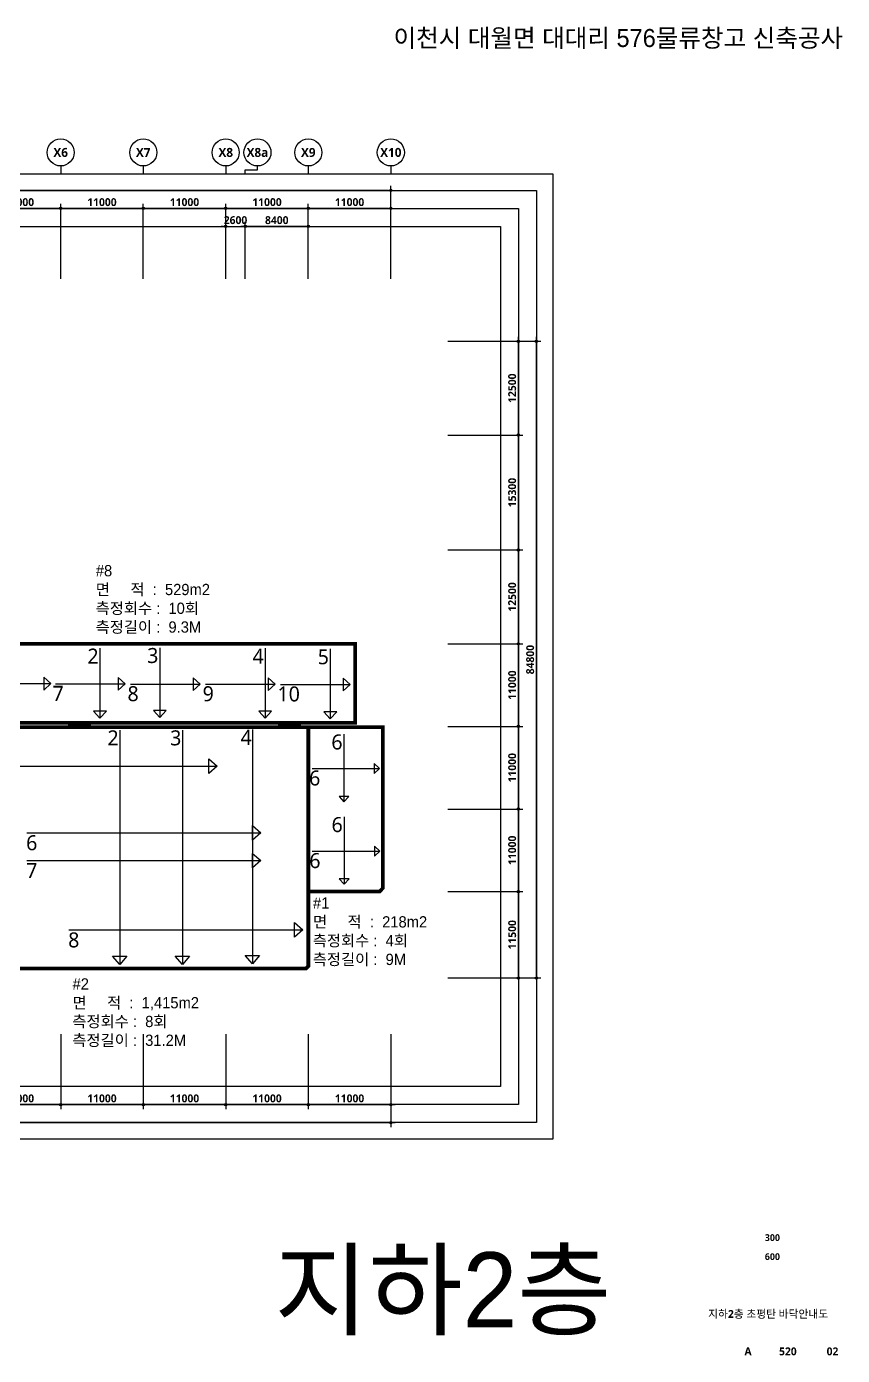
# Model space of a CAD drawing. Header units: millimetres. Extents: x -5354 to 981672, y -957001 to -780013.
# Drawn here: x 117537 to 226278, y -957001 to -780013 of the extents above; entities that cross this region are included whole.
import ezdxf
from ezdxf.enums import TextEntityAlignment as Align

# ---------------------------------------------------------------- set-up
doc = ezdxf.new("R2010")
doc.units = ezdxf.units.MM
doc.header["$LTSCALE"] = 300
doc.header["$MEASUREMENT"] = 0
doc.header["$PDSIZE"] = -10
doc.layers.get('0').update_dxf_attribs({"linetype": 'CONTINUOUS'})
doc.layers.get('Defpoints').update_dxf_attribs({"color": 153, "linetype": 'CONTINUOUS'})
for name, color, linetype in [('0.box', 2, 'CONTINUOUS'), ('0.line', 3, 'CONTINUOUS'), ('9-텍스트', 3, 'CONTINUOUS'), ('A-ANNO-TEXT1', 7, 'CONTINUOUS'), ('A-ANNO-TITL', 7, 'CONTINUOUS'), ('A-ST-AXIS-BUB', 7, 'CONTINUOUS'), ('A-ST-AXIS-DIM', 7, 'CONTINUOUS'), ('ILDO_Cosinus Joint', 20, 'CONTINUOUS'), ('TEX', 7, 'CONTINUOUS'), ('text', 3, 'CONTINUOUS'), ('검수라인', 3, 'CONTINUOUS')]:
    doc.layers.add(name, color=color, linetype=linetype)
doc.layers.add('Defpoint', color=161, linetype='CONTINUOUS', plot=False)
doc.styles.add('RXHS', font='')
doc.styles.add('SH_대대리576', font='')
doc.styles.add('돋움', font='')
doc.styles.add('운율4', font='malgun.ttf')
doc.styles.get('RXHS').set_extended_font_data('HY울릉도L')
doc.styles.get('SH_대대리576').set_extended_font_data('NanumGothic', bold=True)
doc.styles.get('돋움').set_extended_font_data('Dotum')
doc.dimstyles.new('SHP 600', dxfattribs={"dimscale": 300, "dimtxt": 3.5, "dimasz": 1, "dimexe": 2, "dimexo": 2, "dimgap": 1, "dimtad": 1, "dimdec": 0, "dimzin": 0, "dimdsep": 46, "dimtxsty": 'SH_대대리576', "dimblk": 'DIMDOT', "dimcen": 0.09, "dimclrt": 3, "dimadec": 0, "dimazin": 1, "dimtfac": 1, "dimtdec": 0, "dimtix": 1, "dimtmove": 2, "dimatfit": 0, "dimldrblk": 'DIMDOT', "dimfxl": 1, "dimtolj": 1, "dimtzin": 0, "dimarcsym": 0})

# ---------------------------------------------------------------- blocks, each defined once
blk = doc.blocks.new('DIMDOT')
at = {"color": 0}
blk.add_line((-2, 0), (2, 0), dxfattribs=at)
for radius in [0.5, 0.25]:
    blk.add_circle((0, 0), radius, dxfattribs=at)
blk = doc.blocks.new('*D175')
at = {"layer": 'A-ST-AXIS-DIM', "color": 0, "lineweight": -2, "transparency": 16777216}
for p, q in [((51487, -813626), (51487, -801226)), ((166087, -813626), (166087, -801226)), ((165787, -801826), (51787, -801826))]:
    blk.add_line(p, q, dxfattribs=at)
at = {"layer": 'Defpoints', "color": 0, "transparency": 16777216}
for p in [(51487, -801826), (51487, -814226), (166087, -814226)]:
    blk.add_point(p, dxfattribs=at)
at = {"layer": 'A-ST-AXIS-DIM', "color": 0, "lineweight": -2, "transparency": 16777216, "xscale": 300, "yscale": 300, "zscale": 300, "rotation": 180}
blk.add_blockref('DIMDOT', (51487, -801826), dxfattribs=at)
at = {"layer": 'A-ST-AXIS-DIM', "color": 0, "lineweight": -2, "transparency": 16777216, "xscale": 300, "yscale": 300, "zscale": 300}
blk.add_blockref('DIMDOT', (166087, -801826), dxfattribs=at)
at = {"layer": 'A-ST-AXIS-DIM', "color": 3, "transparency": 16777216, "insert": (108787, -801001), "char_height": 1050, "attachment_point": 5, "style": 'SH_대대리576'}
blk.add_mtext('\\A1;114600', dxfattribs=at)
blk = doc.blocks.new('*D170')
at = {"layer": 'A-ST-AXIS-DIM', "color": 0, "lineweight": -2, "transparency": 16777216}
for p, q in [((111087, -813626), (111087, -803626)), ((121787, -804226), (111387, -804226)), ((122087, -813626), (122087, -803626))]:
    blk.add_line(p, q, dxfattribs=at)
at = {"layer": 'Defpoints', "color": 0, "transparency": 16777216}
for p in [(111087, -804226), (111087, -814226), (122087, -814226)]:
    blk.add_point(p, dxfattribs=at)
at = {"layer": 'A-ST-AXIS-DIM', "color": 0, "lineweight": -2, "transparency": 16777216, "xscale": 300, "yscale": 300, "zscale": 300, "rotation": 180}
blk.add_blockref('DIMDOT', (111087, -804226), dxfattribs=at)
at = {"layer": 'A-ST-AXIS-DIM', "color": 0, "lineweight": -2, "transparency": 16777216, "xscale": 300, "yscale": 300, "zscale": 300}
blk.add_blockref('DIMDOT', (122087, -804226), dxfattribs=at)
at = {"layer": 'A-ST-AXIS-DIM', "color": 3, "transparency": 16777216, "insert": (116587, -803401), "char_height": 1050, "attachment_point": 5, "style": 'SH_대대리576'}
blk.add_mtext('\\A1;11000', dxfattribs=at)
blk = doc.blocks.new('*D169')
at = {"layer": 'A-ST-AXIS-DIM', "color": 0, "lineweight": -2, "transparency": 16777216}
for p, q in [((122087, -813626), (122087, -803626)), ((132787, -804226), (122387, -804226)), ((133087, -813626), (133087, -803626))]:
    blk.add_line(p, q, dxfattribs=at)
at = {"layer": 'Defpoints', "color": 0, "transparency": 16777216}
for p in [(122087, -804226), (122087, -814226), (133087, -814226)]:
    blk.add_point(p, dxfattribs=at)
at = {"layer": 'A-ST-AXIS-DIM', "color": 0, "lineweight": -2, "transparency": 16777216, "xscale": 300, "yscale": 300, "zscale": 300, "rotation": 180}
blk.add_blockref('DIMDOT', (122087, -804226), dxfattribs=at)
at = {"layer": 'A-ST-AXIS-DIM', "color": 0, "lineweight": -2, "transparency": 16777216, "xscale": 300, "yscale": 300, "zscale": 300}
blk.add_blockref('DIMDOT', (133087, -804226), dxfattribs=at)
at = {"layer": 'A-ST-AXIS-DIM', "color": 3, "transparency": 16777216, "insert": (127587, -803401), "char_height": 1050, "attachment_point": 5, "style": 'SH_대대리576'}
blk.add_mtext('\\A1;11000', dxfattribs=at)
blk = doc.blocks.new('*D168')
at = {"layer": 'A-ST-AXIS-DIM', "color": 0, "lineweight": -2, "transparency": 16777216}
for p, q in [((133087, -813626), (133087, -803626)), ((143787, -804226), (133387, -804226)), ((144087, -813626), (144087, -803626))]:
    blk.add_line(p, q, dxfattribs=at)
at = {"layer": 'Defpoints', "color": 0, "transparency": 16777216}
for p in [(133087, -804226), (133087, -814226), (144087, -814226)]:
    blk.add_point(p, dxfattribs=at)
at = {"layer": 'A-ST-AXIS-DIM', "color": 0, "lineweight": -2, "transparency": 16777216, "xscale": 300, "yscale": 300, "zscale": 300, "rotation": 180}
blk.add_blockref('DIMDOT', (133087, -804226), dxfattribs=at)
at = {"layer": 'A-ST-AXIS-DIM', "color": 0, "lineweight": -2, "transparency": 16777216, "xscale": 300, "yscale": 300, "zscale": 300}
blk.add_blockref('DIMDOT', (144087, -804226), dxfattribs=at)
at = {"layer": 'A-ST-AXIS-DIM', "color": 3, "transparency": 16777216, "insert": (138587, -803401), "char_height": 1050, "attachment_point": 5, "style": 'SH_대대리576'}
blk.add_mtext('\\A1;11000', dxfattribs=at)
blk = doc.blocks.new('*D167')
at = {"layer": 'A-ST-AXIS-DIM', "color": 0, "lineweight": -2, "transparency": 16777216}
for p, q in [((144087, -813626), (144087, -803626)), ((154787, -804226), (144387, -804226)), ((155087, -813626), (155087, -803626))]:
    blk.add_line(p, q, dxfattribs=at)
at = {"layer": 'Defpoints', "color": 0, "transparency": 16777216}
for p in [(144087, -804226), (144087, -814226), (155087, -814226)]:
    blk.add_point(p, dxfattribs=at)
at = {"layer": 'A-ST-AXIS-DIM', "color": 0, "lineweight": -2, "transparency": 16777216, "xscale": 300, "yscale": 300, "zscale": 300, "rotation": 180}
blk.add_blockref('DIMDOT', (144087, -804226), dxfattribs=at)
at = {"layer": 'A-ST-AXIS-DIM', "color": 0, "lineweight": -2, "transparency": 16777216, "xscale": 300, "yscale": 300, "zscale": 300}
blk.add_blockref('DIMDOT', (155087, -804226), dxfattribs=at)
at = {"layer": 'A-ST-AXIS-DIM', "color": 3, "transparency": 16777216, "insert": (149587, -803401), "char_height": 1050, "attachment_point": 5, "style": 'SH_대대리576'}
blk.add_mtext('\\A1;11000', dxfattribs=at)
blk = doc.blocks.new('*D166')
at = {"layer": 'A-ST-AXIS-DIM', "color": 0, "lineweight": -2, "transparency": 16777216}
for p, q in [((155087, -813626), (155087, -803626)), ((165787, -804226), (155387, -804226)), ((166087, -813626), (166087, -803626))]:
    blk.add_line(p, q, dxfattribs=at)
at = {"layer": 'Defpoints', "color": 0, "transparency": 16777216}
for p in [(155087, -804226), (155087, -814226), (166087, -814226)]:
    blk.add_point(p, dxfattribs=at)
at = {"layer": 'A-ST-AXIS-DIM', "color": 0, "lineweight": -2, "transparency": 16777216, "xscale": 300, "yscale": 300, "zscale": 300, "rotation": 180}
blk.add_blockref('DIMDOT', (155087, -804226), dxfattribs=at)
at = {"layer": 'A-ST-AXIS-DIM', "color": 0, "lineweight": -2, "transparency": 16777216, "xscale": 300, "yscale": 300, "zscale": 300}
blk.add_blockref('DIMDOT', (166087, -804226), dxfattribs=at)
at = {"layer": 'A-ST-AXIS-DIM', "color": 3, "transparency": 16777216, "insert": (160587, -803401), "char_height": 1050, "attachment_point": 5, "style": 'SH_대대리576'}
blk.add_mtext('\\A1;11000', dxfattribs=at)
blk = doc.blocks.new('A-ST-AXIS-BUB-1')
at = {"layer": 'A-ST-AXIS-BUB'}
blk.add_line((0, 350), (0, 0), dxfattribs=at)
blk.add_circle((0, 950), 600, dxfattribs=at)
blk = doc.blocks.new('*D63')
at = {"layer": 'A-ST-AXIS-DIM', "color": 0, "lineweight": -2, "transparency": 16777216}
for p, q in [((173687, -821926), (183687, -821926)), ((183087, -834126), (183087, -822226)), ((173687, -834426), (183687, -834426))]:
    blk.add_line(p, q, dxfattribs=at)
at = {"layer": 'Defpoints', "color": 0, "transparency": 16777216}
for p in [(173087, -821926), (183087, -821926), (173087, -834426)]:
    blk.add_point(p, dxfattribs=at)
at = {"layer": 'A-ST-AXIS-DIM', "color": 0, "lineweight": -2, "transparency": 16777216, "xscale": 300, "yscale": 300, "zscale": 300}
for p, rotation in [((183087, -821926), 90), ((183087, -834426), 270)]:
    blk.add_blockref('DIMDOT', p, dxfattribs=dict(at, rotation=rotation))
at = {"layer": 'A-ST-AXIS-DIM', "color": 3, "transparency": 16777216, "insert": (182262, -828176), "char_height": 1050, "attachment_point": 5, "rotation": 90, "style": 'SH_대대리576'}
blk.add_mtext('\\A1;12500', dxfattribs=at)
blk = doc.blocks.new('*D62')
at = {"layer": 'A-ST-AXIS-DIM', "color": 0, "lineweight": -2, "transparency": 16777216}
for p, q in [((173687, -834426), (183687, -834426)), ((183087, -849426), (183087, -834726)), ((173687, -849726), (183687, -849726))]:
    blk.add_line(p, q, dxfattribs=at)
at = {"layer": 'Defpoints', "color": 0, "transparency": 16777216}
for p in [(173087, -834426), (183087, -834426), (173087, -849726)]:
    blk.add_point(p, dxfattribs=at)
at = {"layer": 'A-ST-AXIS-DIM', "color": 0, "lineweight": -2, "transparency": 16777216, "xscale": 300, "yscale": 300, "zscale": 300}
for p, rotation in [((183087, -834426), 90), ((183087, -849726), 270)]:
    blk.add_blockref('DIMDOT', p, dxfattribs=dict(at, rotation=rotation))
at = {"layer": 'A-ST-AXIS-DIM', "color": 3, "transparency": 16777216, "insert": (182262, -842076), "char_height": 1050, "attachment_point": 5, "rotation": 90, "style": 'SH_대대리576'}
blk.add_mtext('\\A1;15300', dxfattribs=at)
blk = doc.blocks.new('*D61')
at = {"layer": 'A-ST-AXIS-DIM', "color": 0, "lineweight": -2, "transparency": 16777216}
for p, q in [((173687, -849726), (183687, -849726)), ((183087, -861926), (183087, -850026)), ((173687, -862226), (183687, -862226))]:
    blk.add_line(p, q, dxfattribs=at)
at = {"layer": 'Defpoints', "color": 0, "transparency": 16777216}
for p in [(173087, -849726), (183087, -849726), (173087, -862226)]:
    blk.add_point(p, dxfattribs=at)
at = {"layer": 'A-ST-AXIS-DIM', "color": 0, "lineweight": -2, "transparency": 16777216, "xscale": 300, "yscale": 300, "zscale": 300}
for p, rotation in [((183087, -849726), 90), ((183087, -862226), 270)]:
    blk.add_blockref('DIMDOT', p, dxfattribs=dict(at, rotation=rotation))
at = {"layer": 'A-ST-AXIS-DIM', "color": 3, "transparency": 16777216, "insert": (182262, -855976), "char_height": 1050, "attachment_point": 5, "rotation": 90, "style": 'SH_대대리576'}
blk.add_mtext('\\A1;12500', dxfattribs=at)
blk = doc.blocks.new('*D60')
at = {"layer": 'A-ST-AXIS-DIM', "color": 0, "lineweight": -2, "transparency": 16777216}
for p, q in [((173687, -862226), (183687, -862226)), ((183087, -872926), (183087, -862526)), ((173687, -873226), (183687, -873226))]:
    blk.add_line(p, q, dxfattribs=at)
at = {"layer": 'Defpoints', "color": 0, "transparency": 16777216}
for p in [(173087, -862226), (183087, -862226), (173087, -873226)]:
    blk.add_point(p, dxfattribs=at)
at = {"layer": 'A-ST-AXIS-DIM', "color": 0, "lineweight": -2, "transparency": 16777216, "xscale": 300, "yscale": 300, "zscale": 300}
for p, rotation in [((183087, -862226), 90), ((183087, -873226), 270)]:
    blk.add_blockref('DIMDOT', p, dxfattribs=dict(at, rotation=rotation))
at = {"layer": 'A-ST-AXIS-DIM', "color": 3, "transparency": 16777216, "insert": (182262, -867726), "char_height": 1050, "attachment_point": 5, "rotation": 90, "style": 'SH_대대리576'}
blk.add_mtext('\\A1;11000', dxfattribs=at)
blk = doc.blocks.new('*D59')
at = {"layer": 'A-ST-AXIS-DIM', "color": 0, "lineweight": -2, "transparency": 16777216}
for p, q in [((173687, -873226), (183687, -873226)), ((183087, -883926), (183087, -873526)), ((173687, -884226), (183687, -884226))]:
    blk.add_line(p, q, dxfattribs=at)
at = {"layer": 'Defpoints', "color": 0, "transparency": 16777216}
for p in [(173087, -873226), (183087, -873226), (173087, -884226)]:
    blk.add_point(p, dxfattribs=at)
at = {"layer": 'A-ST-AXIS-DIM', "color": 0, "lineweight": -2, "transparency": 16777216, "xscale": 300, "yscale": 300, "zscale": 300}
for p, rotation in [((183087, -873226), 90), ((183087, -884226), 270)]:
    blk.add_blockref('DIMDOT', p, dxfattribs=dict(at, rotation=rotation))
at = {"layer": 'A-ST-AXIS-DIM', "color": 3, "transparency": 16777216, "insert": (182262, -878726), "char_height": 1050, "attachment_point": 5, "rotation": 90, "style": 'SH_대대리576'}
blk.add_mtext('\\A1;11000', dxfattribs=at)
blk = doc.blocks.new('*D58')
at = {"layer": 'A-ST-AXIS-DIM', "color": 0, "lineweight": -2, "transparency": 16777216}
for p, q in [((173687, -884226), (183687, -884226)), ((183087, -894926), (183087, -884526)), ((173687, -895226), (183687, -895226))]:
    blk.add_line(p, q, dxfattribs=at)
at = {"layer": 'Defpoints', "color": 0, "transparency": 16777216}
for p in [(173087, -884226), (183087, -884226), (173087, -895226)]:
    blk.add_point(p, dxfattribs=at)
at = {"layer": 'A-ST-AXIS-DIM', "color": 0, "lineweight": -2, "transparency": 16777216, "xscale": 300, "yscale": 300, "zscale": 300}
for p, rotation in [((183087, -884226), 90), ((183087, -895226), 270)]:
    blk.add_blockref('DIMDOT', p, dxfattribs=dict(at, rotation=rotation))
at = {"layer": 'A-ST-AXIS-DIM', "color": 3, "transparency": 16777216, "insert": (182262, -889726), "char_height": 1050, "attachment_point": 5, "rotation": 90, "style": 'SH_대대리576'}
blk.add_mtext('\\A1;11000', dxfattribs=at)
blk = doc.blocks.new('*D57')
at = {"layer": 'A-ST-AXIS-DIM', "color": 0, "lineweight": -2, "transparency": 16777216}
for p, q in [((173687, -895226), (183687, -895226)), ((183087, -906426), (183087, -895526)), ((173687, -906726), (183687, -906726))]:
    blk.add_line(p, q, dxfattribs=at)
at = {"layer": 'Defpoints', "color": 0, "transparency": 16777216}
for p in [(173087, -895226), (183087, -895226), (173087, -906726)]:
    blk.add_point(p, dxfattribs=at)
at = {"layer": 'A-ST-AXIS-DIM', "color": 0, "lineweight": -2, "transparency": 16777216, "xscale": 300, "yscale": 300, "zscale": 300}
for p, rotation in [((183087, -895226), 90), ((183087, -906726), 270)]:
    blk.add_blockref('DIMDOT', p, dxfattribs=dict(at, rotation=rotation))
at = {"layer": 'A-ST-AXIS-DIM', "color": 3, "transparency": 16777216, "insert": (182262, -900976), "char_height": 1050, "attachment_point": 5, "rotation": 90, "style": 'SH_대대리576'}
blk.add_mtext('\\A1;11500', dxfattribs=at)
blk = doc.blocks.new('*D56')
at = {"layer": 'A-ST-AXIS-DIM', "color": 0, "lineweight": -2, "transparency": 16777216}
for p, q in [((173687, -821926), (186087, -821926)), ((185487, -906426), (185487, -822226)), ((173687, -906726), (186087, -906726))]:
    blk.add_line(p, q, dxfattribs=at)
at = {"layer": 'Defpoints', "color": 0, "transparency": 16777216}
for p in [(173087, -821926), (185487, -821926), (173087, -906726)]:
    blk.add_point(p, dxfattribs=at)
at = {"layer": 'A-ST-AXIS-DIM', "color": 0, "lineweight": -2, "transparency": 16777216, "xscale": 300, "yscale": 300, "zscale": 300}
for p, rotation in [((185487, -821926), 90), ((185487, -906726), 270)]:
    blk.add_blockref('DIMDOT', p, dxfattribs=dict(at, rotation=rotation))
at = {"layer": 'A-ST-AXIS-DIM', "color": 3, "transparency": 16777216, "insert": (184662, -864326), "char_height": 1050, "attachment_point": 5, "rotation": 90, "style": 'SH_대대리576'}
blk.add_mtext('\\A1;84800', dxfattribs=at)
blk = doc.blocks.new('*D163')
at = {"layer": 'A-ST-AXIS-DIM', "color": 0, "lineweight": -2, "transparency": 16777216}
for p, q in [((111087, -914197), (111087, -924197)), ((122087, -914197), (122087, -924197)), ((111387, -923597), (121787, -923597))]:
    blk.add_line(p, q, dxfattribs=at)
at = {"layer": 'Defpoints', "color": 0, "transparency": 16777216}
for p in [(111087, -913597), (122087, -913597), (122087, -923597)]:
    blk.add_point(p, dxfattribs=at)
at = {"layer": 'A-ST-AXIS-DIM', "color": 0, "lineweight": -2, "transparency": 16777216, "xscale": 300, "yscale": 300, "zscale": 300, "rotation": 180}
blk.add_blockref('DIMDOT', (111087, -923597), dxfattribs=at)
at = {"layer": 'A-ST-AXIS-DIM', "color": 0, "lineweight": -2, "transparency": 16777216, "xscale": 300, "yscale": 300, "zscale": 300}
blk.add_blockref('DIMDOT', (122087, -923597), dxfattribs=at)
at = {"layer": 'A-ST-AXIS-DIM', "color": 3, "transparency": 16777216, "insert": (116587, -922772), "char_height": 1050, "attachment_point": 5, "style": 'SH_대대리576'}
blk.add_mtext('\\A1;11000', dxfattribs=at)
blk = doc.blocks.new('*D162')
at = {"layer": 'A-ST-AXIS-DIM', "color": 0, "lineweight": -2, "transparency": 16777216}
for p, q in [((122087, -914197), (122087, -924197)), ((133087, -914197), (133087, -924197)), ((122387, -923597), (132787, -923597))]:
    blk.add_line(p, q, dxfattribs=at)
at = {"layer": 'Defpoints', "color": 0, "transparency": 16777216}
for p in [(122087, -913597), (133087, -913597), (133087, -923597)]:
    blk.add_point(p, dxfattribs=at)
at = {"layer": 'A-ST-AXIS-DIM', "color": 0, "lineweight": -2, "transparency": 16777216, "xscale": 300, "yscale": 300, "zscale": 300, "rotation": 180}
blk.add_blockref('DIMDOT', (122087, -923597), dxfattribs=at)
at = {"layer": 'A-ST-AXIS-DIM', "color": 0, "lineweight": -2, "transparency": 16777216, "xscale": 300, "yscale": 300, "zscale": 300}
blk.add_blockref('DIMDOT', (133087, -923597), dxfattribs=at)
at = {"layer": 'A-ST-AXIS-DIM', "color": 3, "transparency": 16777216, "insert": (127587, -922772), "char_height": 1050, "attachment_point": 5, "style": 'SH_대대리576'}
blk.add_mtext('\\A1;11000', dxfattribs=at)
blk = doc.blocks.new('*D161')
at = {"layer": 'A-ST-AXIS-DIM', "color": 0, "lineweight": -2, "transparency": 16777216}
for p, q in [((133087, -914197), (133087, -924197)), ((144087, -914197), (144087, -924197)), ((133387, -923597), (143787, -923597))]:
    blk.add_line(p, q, dxfattribs=at)
at = {"layer": 'Defpoints', "color": 0, "transparency": 16777216}
for p in [(133087, -913597), (144087, -913597), (144087, -923597)]:
    blk.add_point(p, dxfattribs=at)
at = {"layer": 'A-ST-AXIS-DIM', "color": 0, "lineweight": -2, "transparency": 16777216, "xscale": 300, "yscale": 300, "zscale": 300, "rotation": 180}
blk.add_blockref('DIMDOT', (133087, -923597), dxfattribs=at)
at = {"layer": 'A-ST-AXIS-DIM', "color": 0, "lineweight": -2, "transparency": 16777216, "xscale": 300, "yscale": 300, "zscale": 300}
blk.add_blockref('DIMDOT', (144087, -923597), dxfattribs=at)
at = {"layer": 'A-ST-AXIS-DIM', "color": 3, "transparency": 16777216, "insert": (138587, -922772), "char_height": 1050, "attachment_point": 5, "style": 'SH_대대리576'}
blk.add_mtext('\\A1;11000', dxfattribs=at)
blk = doc.blocks.new('*D160')
at = {"layer": 'A-ST-AXIS-DIM', "color": 0, "lineweight": -2, "transparency": 16777216}
for p, q in [((144087, -914197), (144087, -924197)), ((155087, -914197), (155087, -924197)), ((144387, -923597), (154787, -923597))]:
    blk.add_line(p, q, dxfattribs=at)
at = {"layer": 'Defpoints', "color": 0, "transparency": 16777216}
for p in [(144087, -913597), (155087, -913597), (155087, -923597)]:
    blk.add_point(p, dxfattribs=at)
at = {"layer": 'A-ST-AXIS-DIM', "color": 0, "lineweight": -2, "transparency": 16777216, "xscale": 300, "yscale": 300, "zscale": 300, "rotation": 180}
blk.add_blockref('DIMDOT', (144087, -923597), dxfattribs=at)
at = {"layer": 'A-ST-AXIS-DIM', "color": 0, "lineweight": -2, "transparency": 16777216, "xscale": 300, "yscale": 300, "zscale": 300}
blk.add_blockref('DIMDOT', (155087, -923597), dxfattribs=at)
at = {"layer": 'A-ST-AXIS-DIM', "color": 3, "transparency": 16777216, "insert": (149587, -922772), "char_height": 1050, "attachment_point": 5, "style": 'SH_대대리576'}
blk.add_mtext('\\A1;11000', dxfattribs=at)
blk = doc.blocks.new('*D159')
at = {"layer": 'A-ST-AXIS-DIM', "color": 0, "lineweight": -2, "transparency": 16777216}
for p, q in [((155087, -914197), (155087, -924197)), ((166087, -914197), (166087, -924197)), ((155387, -923597), (165787, -923597))]:
    blk.add_line(p, q, dxfattribs=at)
at = {"layer": 'Defpoints', "color": 0, "transparency": 16777216}
for p in [(155087, -913597), (166087, -913597), (166087, -923597)]:
    blk.add_point(p, dxfattribs=at)
at = {"layer": 'A-ST-AXIS-DIM', "color": 0, "lineweight": -2, "transparency": 16777216, "xscale": 300, "yscale": 300, "zscale": 300, "rotation": 180}
blk.add_blockref('DIMDOT', (155087, -923597), dxfattribs=at)
at = {"layer": 'A-ST-AXIS-DIM', "color": 0, "lineweight": -2, "transparency": 16777216, "xscale": 300, "yscale": 300, "zscale": 300}
blk.add_blockref('DIMDOT', (166087, -923597), dxfattribs=at)
at = {"layer": 'A-ST-AXIS-DIM', "color": 3, "transparency": 16777216, "insert": (160587, -922772), "char_height": 1050, "attachment_point": 5, "style": 'SH_대대리576'}
blk.add_mtext('\\A1;11000', dxfattribs=at)
blk = doc.blocks.new('*D156')
at = {"layer": 'A-ST-AXIS-DIM', "color": 0, "lineweight": -2, "transparency": 16777216}
for p, q in [((51487, -914197), (51487, -926597)), ((166087, -914197), (166087, -926597)), ((51787, -925997), (165787, -925997))]:
    blk.add_line(p, q, dxfattribs=at)
at = {"layer": 'Defpoints', "color": 0, "transparency": 16777216}
for p in [(51487, -913597), (166087, -913597), (166087, -925997)]:
    blk.add_point(p, dxfattribs=at)
at = {"layer": 'A-ST-AXIS-DIM', "color": 0, "lineweight": -2, "transparency": 16777216, "xscale": 300, "yscale": 300, "zscale": 300, "rotation": 180}
blk.add_blockref('DIMDOT', (51487, -925997), dxfattribs=at)
at = {"layer": 'A-ST-AXIS-DIM', "color": 0, "lineweight": -2, "transparency": 16777216, "xscale": 300, "yscale": 300, "zscale": 300}
blk.add_blockref('DIMDOT', (166087, -925997), dxfattribs=at)
at = {"layer": 'A-ST-AXIS-DIM', "color": 3, "transparency": 16777216, "insert": (108787, -925172), "char_height": 1050, "attachment_point": 5, "style": 'SH_대대리576'}
blk.add_mtext('\\A1;114600', dxfattribs=at)
blk = doc.blocks.new('*D81')
at = {"layer": 'A-ST-AXIS-DIM', "color": 0, "lineweight": -2, "transparency": 16777216}
for p, q in [((143787, -806626), (143487, -806626)), ((144087, -813626), (144087, -806026)), ((144087, -806626), (146687, -806626)), ((146687, -813626), (146687, -806026)), ((146987, -806626), (147287, -806626))]:
    blk.add_line(p, q, dxfattribs=at)
at = {"layer": 'Defpoints', "color": 0, "transparency": 16777216}
for p in [(146687, -806626), (144087, -814226), (146687, -814226)]:
    blk.add_point(p, dxfattribs=at)
at = {"layer": 'A-ST-AXIS-DIM', "color": 0, "lineweight": -2, "transparency": 16777216, "xscale": 300, "yscale": 300, "zscale": 300}
blk.add_blockref('DIMDOT', (144087, -806626), dxfattribs=at)
at = {"layer": 'A-ST-AXIS-DIM', "color": 0, "lineweight": -2, "transparency": 16777216, "xscale": 300, "yscale": 300, "zscale": 300, "rotation": 180}
blk.add_blockref('DIMDOT', (146687, -806626), dxfattribs=at)
at = {"layer": 'A-ST-AXIS-DIM', "color": 3, "transparency": 16777216, "insert": (145387, -805801), "char_height": 1050, "attachment_point": 5, "style": 'SH_대대리576'}
blk.add_mtext('\\A1;2600', dxfattribs=at)
blk = doc.blocks.new('*D80')
at = {"layer": 'A-ST-AXIS-DIM', "color": 0, "lineweight": -2, "transparency": 16777216}
for p, q in [((146687, -813626), (146687, -806026)), ((154787, -806626), (146987, -806626)), ((155087, -813626), (155087, -806026))]:
    blk.add_line(p, q, dxfattribs=at)
at = {"layer": 'Defpoints', "color": 0, "transparency": 16777216}
for p in [(146687, -806626), (146687, -814226), (155087, -814226)]:
    blk.add_point(p, dxfattribs=at)
at = {"layer": 'A-ST-AXIS-DIM', "color": 0, "lineweight": -2, "transparency": 16777216, "xscale": 300, "yscale": 300, "zscale": 300, "rotation": 180}
blk.add_blockref('DIMDOT', (146687, -806626), dxfattribs=at)
at = {"layer": 'A-ST-AXIS-DIM', "color": 0, "lineweight": -2, "transparency": 16777216, "xscale": 300, "yscale": 300, "zscale": 300}
blk.add_blockref('DIMDOT', (155087, -806626), dxfattribs=at)
at = {"layer": 'A-ST-AXIS-DIM', "color": 3, "transparency": 16777216, "insert": (150887, -805801), "char_height": 1050, "attachment_point": 5, "style": 'SH_대대리576'}
blk.add_mtext('\\A1;8400', dxfattribs=at)

msp = doc.modelspace()

# ---------------------------------------------------------------- linework, layer by layer
at = {"layer": '0.box', "const_width": 500, "elevation": 103000}
for points in [[(111087.2, -862225.9), (161337.2, -862225.9), (161337.2, -872746.9), (111087.2, -872746.9)], [(111087.2, -873320.2), (155087.2, -873320.2), (155087.2, -905149), (154775.3, -905475), (111087.2, -905475)], [(155087.2, -873321.9), (165037.2, -873321.9), (165037.2, -894746.7), (164578.8, -895225.9), (155087.2, -895225.9)]]:
    msp.add_lwpolyline(points, close=True, dxfattribs=at)
at = {"layer": '0.line'}
for points in [[(127322.4, -862817.7), (127322.4, -872117.7), (128174.8, -871182.8), (126470, -871182.8), (127322.4, -872117.7)], [(135286.1, -862735.9), (135286.1, -872035.9), (136138.4, -871101.1), (134433.7, -871101.1), (135286.1, -872035.9)], [(149346.1, -862817.7), (149346.1, -872117.7), (150198.5, -871182.8), (148493.8, -871182.8), (149346.1, -872117.7)], [(158016.7, -862905.8), (158016.7, -872205.8), (158869.1, -871270.9), (157164.3, -871270.9), (158016.7, -872205.8)], [(111486.5, -867527.8), (120786.5, -867527.8), (119851.6, -866675.4), (119851.6, -868380.2), (120786.5, -867527.8)], [(121387.3, -867550.7), (130687.3, -867550.7), (129752.4, -866698.3), (129752.4, -868403.1), (130687.3, -867550.7)], [(131374, -867596.5), (140674, -867596.5), (139739.1, -866744.1), (139739.1, -868448.9), (140674, -867596.5)], [(151368.3, -867633.4), (160668.3, -867633.4), (159733.5, -866781), (159733.5, -868485.7), (160668.3, -867633.4)], [(147628.7, -873640.3), (147628.7, -904840.3), (146663.2, -903723.9), (148594.1, -903723.9), (147628.7, -904840.3)], [(159833.5, -874256.4), (159833.5, -883256.4), (160486.2, -882546), (159180.9, -882546), (159833.5, -883256.4)], [(155582.6, -878831.6), (164582.6, -878831.6), (163872.1, -878178.9), (163872.1, -879484.2), (164582.6, -878831.6)], [(117575.1, -887391.4), (148775.1, -887391.4), (147658.8, -888356.9), (147658.8, -886426), (148775.1, -887391.4)], [(159859.5, -885256.4), (159859.5, -894256.4), (160512.2, -893546), (159206.8, -893546), (159859.5, -894256.4)], [(117575.1, -891099), (148775.1, -891099), (147658.8, -892064.5), (147658.8, -890133.6), (148775.1, -891099)], [(155608.6, -889831.6), (164608.6, -889831.6), (163898.1, -889178.9), (163898.1, -890484.2), (164608.6, -889831.6)], [(123180.2, -900326.8), (154380.2, -900326.8), (153263.8, -901292.3), (153263.8, -899361.4), (154380.2, -900326.8)]]:
    msp.add_lwpolyline(points, dxfattribs=at)
for points, elevation in [([(141389.4, -867604.1), (150689.4, -867604.1), (149754.5, -866751.7), (149754.5, -868456.5), (150689.4, -867604.1)], 103000), ([(129950.1, -873739.1), (129950.1, -904939.1), (128984.6, -903822.7), (130915.5, -903822.7), (129950.1, -904939.1)], 103000), ([(138309.3, -873739.1), (138309.3, -904939.1), (137343.9, -903822.7), (139274.8, -903822.7), (138309.3, -904939.1)], 103000), ([(111750.2, -878513.1), (142950.2, -878513.1), (141833.8, -879478.6), (141833.8, -877547.7), (142950.2, -878513.1)], 206000)]:
    msp.add_lwpolyline(points, dxfattribs=dict(at, elevation=elevation))
at = {"layer": 'A-ST-AXIS-BUB'}
msp.add_lwpolyline([(146687.2, -799625.9), (146687.2, -799100.9), (148310.1, -799100.9), (148310.1, -798575.9)], dxfattribs=at)
msp.add_circle((148310.1, -796775.9), 1800, dxfattribs=at)
at = {"layer": 'Defpoint'}
for points in [[(187687.2, -928197.4), (16487.2, -928197.4), (16487.2, -799625.9), (187687.2, -799625.9)], [(185487.2, -925997.4), (18687.2, -925997.4), (18687.2, -801825.9), (185487.2, -801825.9)], [(183087.2, -923597.4), (21087.2, -923597.4), (21087.2, -804225.9), (183087.2, -804225.9)], [(180687.2, -921197.4), (23487.2, -921197.4), (23487.2, -806625.9), (180687.2, -806625.9)]]:
    msp.add_lwpolyline(points, close=True, dxfattribs=at)
at = {"layer": 'ILDO_Cosinus Joint', "const_width": 500, "elevation": 103000}
for points in [[(123055.9, -872825.9), (126115.9, -872825.9)], [(151055.9, -872825.9), (154115.9, -872825.9)]]:
    msp.add_lwpolyline(points, dxfattribs=at)

# ---------------------------------------------------------------- block references
at = {"layer": 'A-ST-AXIS-BUB', "xscale": 3, "yscale": 3, "zscale": 3}
for p in [(122087.2, -799625.9), (133087.2, -799625.9), (144087.2, -799625.9), (155087.2, -799625.9), (166087.2, -799625.9)]:
    msp.add_blockref('A-ST-AXIS-BUB-1', p, dxfattribs=at)

# ---------------------------------------------------------------- texts
at = {"layer": '9-텍스트', "color": 3, "char_height": 1500, "attachment_point": 1, "style": 'RXHS'}
for s, insert in [('\\pxi0.02023;{\\fGulim|b0|i0|c129|p50;#8\\P면     적  :  529m2\\P\\pi0;측정회수 :  10회\\P측정길이 :  9.3M}', (126738.1, -851736.5, 206000)), ('\\pxi0.02023;{\\fGulim|b0|i0|c129|p50;#1\\P면     적  :  218m2\\P\\pi0;측정회수 :  4회\\P측정길이 :  9M}', (155681.7, -896003.4, 309000)), ('\\pxi0.02023;{\\fGulim|b0|i0|c129|p50;#2\\P면     적  :  1,415m2\\P\\pi0;측정회수 :  8회\\P측정길이 :  31.2M}', (123635.1, -906773.5, 206000))]:
    msp.add_mtext_dynamic_manual_height_columns(s, width=20376.871, gutter_width=1500, heights=[0], dxfattribs=dict(at, insert=insert))
at = {"layer": 'A-ANNO-TEXT1', "style": 'SH_대대리576'}
for s, p in [('X6', (122087.2, -796775.9)), ('X7', (133087.2, -796775.9)), ('X8', (144087.2, -796775.9)), ('X8a', (148310.1, -796775.9)), ('X9', (155087.2, -796775.9)), ('X10', (166087.2, -796775.9))]:
    msp.add_text(s, height=1200, dxfattribs=at).set_placement(p, align=Align.MIDDLE_CENTER)
at = {"layer": 'A-ANNO-TITL', "style": 'SH_대대리576'}
for s, height, p in [('300', 900, (216940.9, -941308.9)), ('600', 900, (216940.9, -943842.1)), ('지하2층 초평탄 바닥안내도', 1050, (216375.6, -951450.5)), ('A', 1050, (213692.9, -956461)), ('520', 1050, (219006.2, -956461)), ('02', 1050, (224952.6, -956461))]:
    msp.add_text(s, height=height, dxfattribs=at).set_placement(p, align=Align.MIDDLE)
at = {"layer": 'TEX', "style": '돋움'}
msp.add_text('이천시 대월면 대대리 576물류창고 신축공사', height=2400, dxfattribs=at).set_placement((166440, -781533.6), align=Align.MIDDLE_LEFT)
at = {"layer": 'text', "style": '돋움'}
msp.add_text('지하2층', height=10000, dxfattribs=at).set_placement((150561.1, -953267.4, 103000))
at = {"layer": '검수라인', "style": '운율4'}
for s, p in [('2', (125650.8, -864860.8, 103000)), ('3', (133614.5, -864779.1, 103000)), ('4', (147674.5, -864860.8, 103000)), ('5', (156345.1, -864948.9, 103000)), ('7', (121003.7, -869817.7, 103000)), ('8', (130990.4, -869863.5, 103000)), ('9', (141005.8, -869871.2, 206000)), ('10', (150984.7, -869900.4, 103000)), ('2', (128319.9, -875748, 103000)), ('3', (136679.2, -875748, 103000)), ('4', (146059.1, -875681, 103000)), ('6', (158161.9, -876299.6, 103000)), ('6', (155199, -881098.6, 103000)), ('6', (158187.9, -887299.6, 103000)), ('6', (117481.2, -889723.7)), ('6', (155224.9, -892098.6, 103000)), ('7', (117481.2, -893431.3)), ('8', (123086.3, -902659.1))]:
    msp.add_text(s, height=2000, dxfattribs=at).set_placement(p)

# ---------------------------------------------------------------- dimensions: what is measured, and where the dimension line sits
at = {"layer": 'A-ST-AXIS-DIM'}
for base, p1, p2, picture, middle in [((51487.2, -801825.9), (166087.2, -814225.9), (51487.2, -814225.9), '*D175', (108787.2, -801000.9)), ((111087.2, -804225.9), (122087.2, -814225.9), (111087.2, -814225.9), '*D170', (116587.2, -803400.9)), ((122087.2, -804225.9), (133087.2, -814225.9), (122087.2, -814225.9), '*D169', (127587.2, -803400.9)), ((133087.2, -804225.9), (144087.2, -814225.9), (133087.2, -814225.9), '*D168', (138587.2, -803400.9)), ((144087.2, -804225.9), (155087.2, -814225.9), (144087.2, -814225.9), '*D167', (149587.2, -803400.9)), ((155087.2, -804225.9), (166087.2, -814225.9), (155087.2, -814225.9), '*D166', (160587.2, -803400.9)), ((146687.2, -806625.9), (155087.2, -814225.9), (146687.2, -814225.9), '*D80', (150887.2, -805800.9))]:
    dim = msp.add_linear_dim(base=base, p1=p1, p2=p2, dimstyle='SHP 600', dxfattribs=at)
    dim.commit()
    dim.dimension.update_dxf_attribs({"geometry": picture, "text_midpoint": middle})
for base, p1, p2, angle, picture, middle in [((146687.2, -806625.9), (144087.2, -814225.9), (146687.2, -814225.9), 180, '*D81', (145387.2, -805800.9)), ((183087.2, -821925.9), (173087.2, -834425.9), (173087.2, -821925.9), 270, '*D63', (182262.2, -828175.9)), ((185487.2, -821925.9), (173087.2, -906725.9), (173087.2, -821925.9), 270, '*D56', (184662.2, -864325.9)), ((183087.2, -834425.9), (173087.2, -849725.9), (173087.2, -834425.9), 270, '*D62', (182262.2, -842075.9)), ((183087.2, -849725.9), (173087.2, -862225.9), (173087.2, -849725.9), 270, '*D61', (182262.2, -855975.9)), ((183087.2, -862225.9), (173087.2, -873225.9), (173087.2, -862225.9), 270, '*D60', (182262.2, -867725.9)), ((183087.2, -873225.9), (173087.2, -884225.9), (173087.2, -873225.9), 270, '*D59', (182262.2, -878725.9)), ((183087.2, -884225.9), (173087.2, -895225.9), (173087.2, -884225.9), 270, '*D58', (182262.2, -889725.9)), ((183087.2, -895225.9), (173087.2, -906725.9), (173087.2, -895225.9), 270, '*D57', (182262.2, -900975.9)), ((166087.2, -925997.4), (51487.2, -913597.4), (166087.2, -913597.4), 180, '*D156', (108787.2, -925172.4)), ((122087.2, -923597.4), (111087.2, -913597.4), (122087.2, -913597.4), 180, '*D163', (116587.2, -922772.4)), ((133087.2, -923597.4), (122087.2, -913597.4), (133087.2, -913597.4), 180, '*D162', (127587.2, -922772.4)), ((144087.2, -923597.4), (133087.2, -913597.4), (144087.2, -913597.4), 180, '*D161', (138587.2, -922772.4)), ((155087.2, -923597.4), (144087.2, -913597.4), (155087.2, -913597.4), 180, '*D160', (149587.2, -922772.4)), ((166087.2, -923597.4), (155087.2, -913597.4), (166087.2, -913597.4), 180, '*D159', (160587.2, -922772.4))]:
    dim = msp.add_linear_dim(base=base, p1=p1, p2=p2, angle=angle, dimstyle='SHP 600', dxfattribs=at)
    dim.commit()
    dim.dimension.update_dxf_attribs({"geometry": picture, "text_midpoint": middle})

doc.saveas('drawing.dxf')
